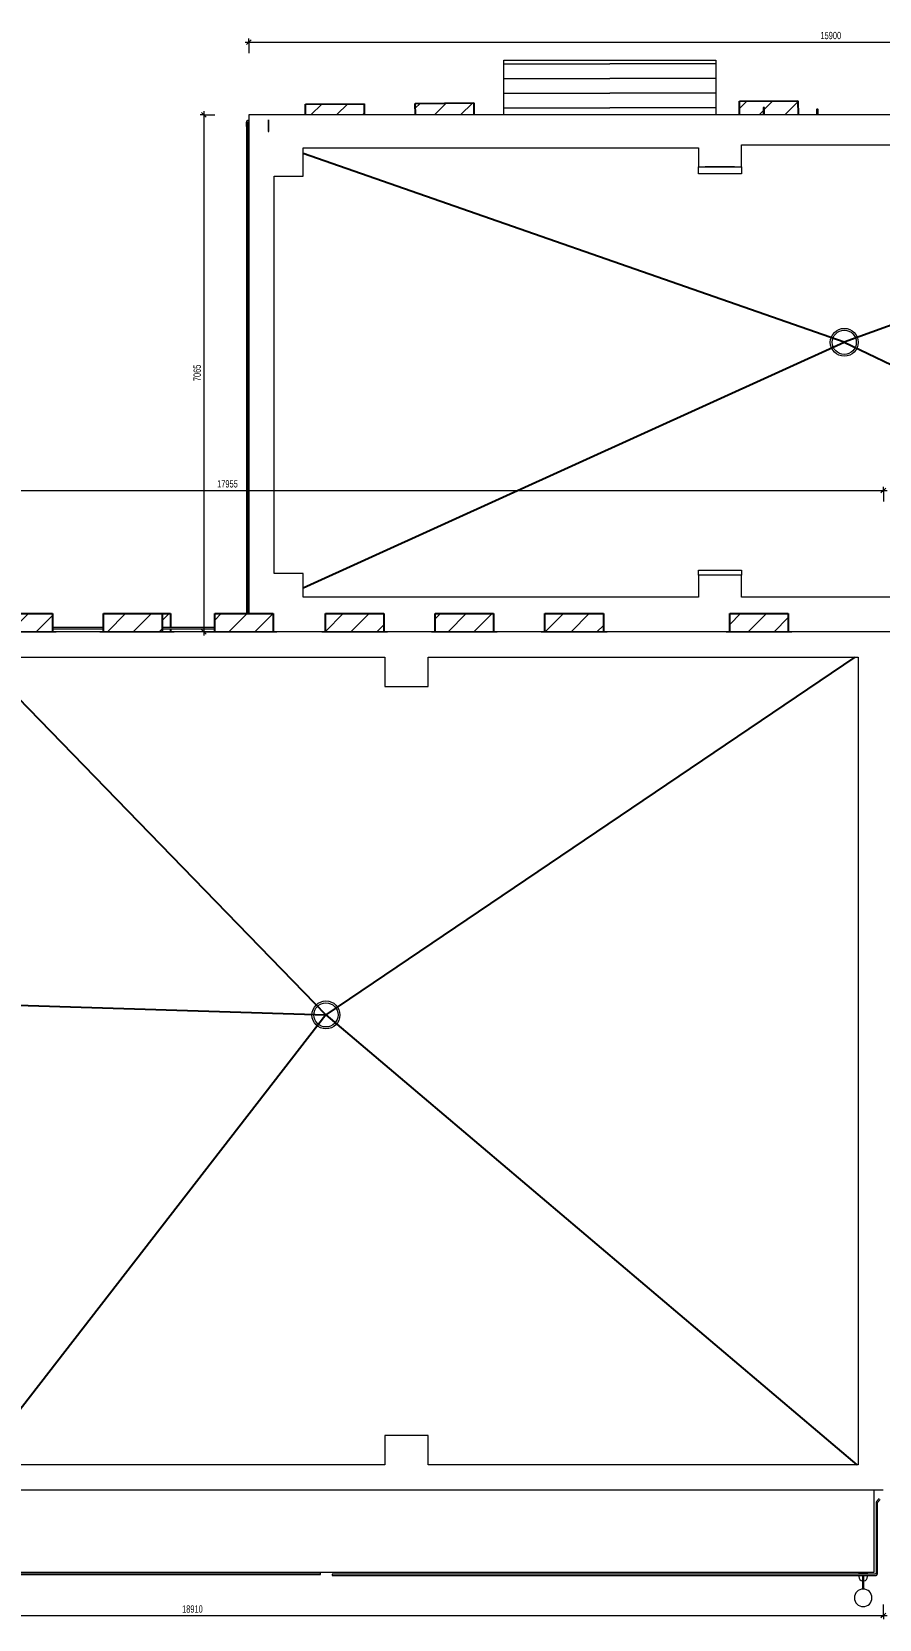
# Model space of a CAD drawing. Header units: millimetres. Extents: x -2346 to 220980, y -45352 to 20466.
# Drawn here: x 29869 to 41458, y -30830 to -9132 of the extents above; entities that cross this region are included whole.
import ezdxf

# ---------------------------------------------------------------- set-up
doc = ezdxf.new("R2010")
doc.units = ezdxf.units.MM
for name, color, linetype, lineweight in [('A-ANNO-DIMS', 211, 'Continuous', 9), ('A-ANNO-DIMS-50', 211, 'Continuous', 9), ('A-FLOR', 192, 'Continuous', 13), ('A-GENM', 13, 'Continuous', 13), ('A-GLAZ', 151, 'Continuous', 13), ('A-ROOF', 132, 'Continuous', 13), ('A-WALL', 113, 'Continuous', 13), ('E-LITE-EQPM', 33, 'Continuous', 13), ('E-POWR-CNDT', 130, 'Continuous', 13), ('E-POWR-DROP', 130, 'Continuous', 13), ('M-EQPM', 50, 'Continuous', 13), ('P-SANR-FIXT', 6, 'Continuous', 13), ('Q-SPCQ', 91, 'Continuous', 13), ('S-COLS', 52, 'Continuous', 13)]:
    doc.layers.add(name, color=color, linetype=linetype, lineweight=lineweight)
doc.styles.add('Arial_2', font='arial.ttf', dxfattribs={"width": 0.7, "height": 100})
doc.dimstyles.new('Vnitřní_-_průhledné', dxfattribs={"dimscale": 304.8, "dimtxt": 102.02594, "dimasz": 0.213255, "dimexe": 0.164042, "dimexo": 0.0625, "dimgap": 0.032808, "dimtad": 1, "dimdec": 0, "dimrnd": 5, "dimzin": 0, "dimdsep": 46, "dimtxsty": 'Arial_2', "dimblk1": 'OBLIQUE', "dimblk2": 'OBLIQUE', "dimsah": 1, "dimcen": 0.09, "dimdle": 0.164042, "dimazin": 0, "dimtfac": 1, "dimtdec": 4, "dimtix": 1, "dimtmove": 0, "dimatfit": 3, "dimfxl": 0.492126, "dimfxlon": 1, "dimtvp": 1, "dimtolj": 1, "dimtzin": 0, "dimarcsym": 2})

# ---------------------------------------------------------------- blocks, each defined once
blk = doc.blocks.new('OKNO_1k_nadsvetlik - OKNO_1k_nadsvetlik_900 x 1500-V8-STŘECHA DEMOLICE A')
at = {"layer": 'A-GLAZ'}
for p, q in [((336, 126), (450, 126)), ((450, 126), (450, 125))]:
    blk.add_line(p, q, dxfattribs=at)
blk = doc.blocks.new('parapet_ext - parapet_ext-V9-STŘECHA DEMOLICE A')
at = {"layer": 'Q-SPCQ'}
h = blk.add_hatch(dxfattribs=at)
h.set_pattern_fill('FP_8', color=41, style=0, pattern_type=2)
h.set_pattern_definition([(45, (-31365.3, 17384.7), (-176.7767, 176.7767), [])])
h.paths.add_polyline_path([(400, 51), (400, 93), (286, 93), (286, 51), (336, 51)])
h.paths.add_polyline_path([(400, 111), (400, 300), (286, 300), (286, 111), (336, 111)])
at = {"layer": 'Q-SPCQ', "color": 31, "lineweight": 25}
for p, q in [((286, 300), (400, 300)), ((400, 300), (400, 111)), ((400, 93), (400, 51))]:
    blk.add_line(p, q, dxfattribs=at)
blk = doc.blocks.new('parapet_ext - parapet_ext-V13-STŘECHA DEMOLICE A')
at = {"layer": 'Q-SPCQ'}
h = blk.add_hatch(dxfattribs=at)
h.set_pattern_fill('FP_11', color=41, style=0, pattern_type=2)
h.set_pattern_definition([(44.612, (-39876.8, 10648.7), (-175.5755, 177.9697), [])])
h.paths.add_polyline_path([(400, 107), (400, 300), (-400, 300), (-400, 112), (-78, 110), (-77, 211), (-60, 211), (-61, 110), (136, 109)])
at = {"layer": 'Q-SPCQ', "color": 31, "lineweight": 25}
for p, q in [((-400, 112), (-400, 300)), ((-400, 300), (400, 300)), ((400, 300), (400, 107))]:
    blk.add_line(p, q, dxfattribs=at)
blk = doc.blocks.new('Conduit Elbow - without Fittings - EMT - Standard-1108667-STŘECHA DEMOLICE A')
at = {"layer": 'E-POWR-CNDT'}
for p, q in [((-20, 10), (-24, 10)), ((-10, 75), (-10, 20)), ((10, 75), (-10, 75)), ((10, 20), (10, 75)), ((-24, -10), (-20, -10))]:
    blk.add_line(p, q, dxfattribs=at)
at = {"layer": 'E-POWR-CNDT', "flags": 128}
for points in [[(-10, 20), (-10, 20), (-10, 19), (-10, 19), (-10, 18), (-10, 18), (-10, 18), (-10, 17), (-11, 17), (-11, 16), (-11, 16), (-11, 16), (-11, 15), (-11, 15), (-12, 15), (-12, 14), (-12, 14), (-12, 14), (-12, 13), (-13, 13), (-13, 13), (-13, 13), (-14, 12), (-14, 12), (-14, 12), (-15, 12), (-15, 11), (-15, 11), (-16, 11), (-16, 11), (-16, 11), (-17, 11), (-17, 10), (-18, 10), (-18, 10), (-18, 10), (-19, 10), (-19, 10), (-19, 10), (-20, 10), (-20, 10)], [(-20, -10), (-19, -10), (-18, -10), (-16, -10), (-15, -10), (-14, -9), (-13, -9), (-12, -9), (-11, -8), (-9, -8), (-8, -8), (-7, -7), (-6, -7), (-5, -6), (-4, -5), (-3, -5), (-2, -4), (-1, -3), (0, -3), (1, -2), (2, -1), (2, 0), (3, 1), (4, 2), (5, 3), (5, 4), (6, 5), (6, 6), (7, 7), (8, 8), (8, 9), (8, 10), (9, 11), (9, 13), (9, 14), (10, 15), (10, 16), (10, 17), (10, 18), (10, 20), (10, 20)]]:
    blk.add_lwpolyline(points, dxfattribs=at)
blk = doc.blocks.new('OKNO_1k_nadsvetlik - OKNO_1k_nadsvetlik_900 x 1500-1969499-STŘECHA DEMOLICE A')
at = {"layer": 'A-GLAZ'}
for p, q in [((-450, -126), (-450, -125)), ((450, -126), (-450, -126)), ((450, -125), (450, -126))]:
    blk.add_line(p, q, dxfattribs=at)
blk = doc.blocks.new('parapet_ext - parapet_ext-V36-STŘECHA DEMOLICE A')
at = {"layer": 'Q-SPCQ'}
h = blk.add_hatch(dxfattribs=at)
h.set_pattern_fill('FP_35', color=41, style=0, pattern_type=2)
h.set_pattern_definition([(225, (29751.15, -17384.7), (176.7767, -176.7767), [])])
h.paths.add_polyline_path([(400, -51), (-400, -51), (-400, -300), (400, -300)])
at = {"layer": 'Q-SPCQ', "color": 31, "lineweight": 25}
for p, q in [((-400, -300), (-400, -51)), ((400, -51), (400, -300)), ((400, -300), (-400, -300))]:
    blk.add_line(p, q, dxfattribs=at)
blk = doc.blocks.new('parapet_ext - parapet_ext-V37-STŘECHA DEMOLICE A')
at = {"layer": 'Q-SPCQ'}
h = blk.add_hatch(dxfattribs=at)
h.set_pattern_fill('FP_36', color=41, style=0, pattern_type=2)
h.set_pattern_definition([(225, (39813.6, -17384.7), (176.7767, -176.7767), [])])
h.paths.add_polyline_path([(400, -51), (-400, -51), (-400, -300), (400, -300)])
at = {"layer": 'Q-SPCQ', "color": 31, "lineweight": 25}
for p, q in [((-400, -300), (-400, -51)), ((400, -51), (400, -300)), ((400, -300), (-400, -300))]:
    blk.add_line(p, q, dxfattribs=at)
blk = doc.blocks.new('parapet_ext - parapet_ext-V38-STŘECHA DEMOLICE A')
at = {"layer": 'Q-SPCQ'}
h = blk.add_hatch(dxfattribs=at)
h.set_pattern_fill('FP_37', color=41, style=0, pattern_type=2)
h.set_pattern_definition([(225, (31251.15, -17384.7), (176.7767, -176.7767), [])])
h.paths.add_polyline_path([(400, -51), (-400, -51), (-400, -300), (400, -300)])
at = {"layer": 'Q-SPCQ', "color": 31, "lineweight": 25}
for p, q in [((-400, -300), (-400, -51)), ((400, -51), (400, -300)), ((400, -300), (-400, -300))]:
    blk.add_line(p, q, dxfattribs=at)
blk = doc.blocks.new('parapet_ext - parapet_ext-V39-STŘECHA DEMOLICE A')
at = {"layer": 'Q-SPCQ'}
h = blk.add_hatch(dxfattribs=at)
h.set_pattern_fill('FP_38', color=41, style=0, pattern_type=2)
h.set_pattern_definition([(225, (32771.15, -17384.7), (176.7767, -176.7767), [])])
h.paths.add_polyline_path([(-230, -51), (-400, -51), (-400, -300), (400, -300), (400, -51), (-15, -51)])
at = {"layer": 'Q-SPCQ', "color": 31, "lineweight": 25}
for p, q in [((-400, -300), (-400, -51)), ((400, -51), (400, -300)), ((400, -300), (-400, -300))]:
    blk.add_line(p, q, dxfattribs=at)
blk = doc.blocks.new('parapet_ext - parapet_ext-V40-STŘECHA DEMOLICE A')
at = {"layer": 'Q-SPCQ'}
h = blk.add_hatch(dxfattribs=at)
h.set_pattern_fill('FP_39', color=41, style=0, pattern_type=2)
h.set_pattern_definition([(225, (34285.2, -17384.7), (176.7767, -176.7767), [])])
h.paths.add_polyline_path([(400, -51), (-400, -51), (-400, -300), (400, -300)])
at = {"layer": 'Q-SPCQ', "color": 31, "lineweight": 25}
for p, q in [((-400, -300), (-400, -51)), ((400, -51), (400, -300)), ((400, -300), (-400, -300))]:
    blk.add_line(p, q, dxfattribs=at)
blk = doc.blocks.new('parapet_ext - parapet_ext-V41-STŘECHA DEMOLICE A')
at = {"layer": 'Q-SPCQ'}
h = blk.add_hatch(dxfattribs=at)
h.set_pattern_fill('FP_40', color=41, style=0, pattern_type=2)
h.set_pattern_definition([(225, (35785.2, -17384.7), (176.7767, -176.7767), [])])
h.paths.add_polyline_path([(400, -51), (-400, -51), (-400, -300), (400, -300)])
at = {"layer": 'Q-SPCQ', "color": 31, "lineweight": 25}
for p, q in [((-400, -300), (-400, -51)), ((400, -51), (400, -300)), ((400, -300), (-400, -300))]:
    blk.add_line(p, q, dxfattribs=at)
blk = doc.blocks.new('parapet_ext - parapet_ext-V42-STŘECHA DEMOLICE A')
at = {"layer": 'Q-SPCQ'}
h = blk.add_hatch(dxfattribs=at)
h.set_pattern_fill('FP_41', color=41, style=0, pattern_type=2)
h.set_pattern_definition([(225, (37285.2, -17384.7), (176.7767, -176.7767), [])])
h.paths.add_polyline_path([(400, -51), (-400, -51), (-400, -300), (400, -300)])
at = {"layer": 'Q-SPCQ', "color": 31, "lineweight": 25}
for p, q in [((-400, -300), (-400, -51)), ((400, -51), (400, -300)), ((400, -300), (-400, -300))]:
    blk.add_line(p, q, dxfattribs=at)
blk = doc.blocks.new('parapet_ext - parapet_ext-V45-STŘECHA DEMOLICE A')
at = {"layer": 'Q-SPCQ'}
h = blk.add_hatch(dxfattribs=at)
h.set_pattern_fill('FP_45', color=41, style=0, pattern_type=2)
h.set_pattern_definition([(44.612, (-35444.36, 10648.7), (-175.5755, 177.9697), [])])
h.paths.add_polyline_path([(276, 138), (400, 137), (400, 300), (-400, 300), (-400, 142)])
at = {"layer": 'Q-SPCQ', "color": 31, "lineweight": 25}
for p, q in [((-400, 142), (-400, 300)), ((-400, 300), (400, 300)), ((400, 300), (400, 137))]:
    blk.add_line(p, q, dxfattribs=at)
blk = doc.blocks.new('parapet_ext - parapet_ext-V46-STŘECHA DEMOLICE A')
at = {"layer": 'Q-SPCQ'}
h = blk.add_hatch(dxfattribs=at)
h.set_pattern_fill('FP_46', color=41, style=0, pattern_type=2)
h.set_pattern_definition([(44.612, (-33944.36, 10648.7), (-175.5755, 177.9697), [])])
h.paths.add_polyline_path([(59, 149), (400, 147), (400, 300), (-400, 300), (-400, 152), (-370, 152)])
at = {"layer": 'Q-SPCQ', "color": 31, "lineweight": 25}
for p, q in [((-400, 152), (-400, 300)), ((-400, 300), (400, 300)), ((400, 300), (400, 147))]:
    blk.add_line(p, q, dxfattribs=at)
blk = doc.blocks.new('FP_81-STŘECHA DEMOLICE A')
at = {"layer": 'M-EQPM', "color": 41}
for p, q in [((64, -200), (0, -200)), ((128, -200), (64, -200)), ((191, -200), (128, -200)), ((254, -200), (191, -200)), ((317, -200), (254, -200)), ((378, -200), (317, -200)), ((440, -200), (378, -200)), ((500, -200), (440, -200)), ((560, -200), (500, -200)), ((619, -200), (560, -200)), ((678, -200), (619, -200)), ((736, -200), (678, -200)), ((793, -200), (736, -200)), ((849, -200), (793, -200)), ((904, -200), (849, -200)), ((959, -200), (904, -200)), ((1013, -200), (959, -200)), ((1065, -200), (1013, -200)), ((1117, -200), (1065, -200)), ((1168, -200), (1117, -200)), ((1218, -200), (1168, -200)), ((1267, -200), (1218, -200)), ((1315, -200), (1267, -200)), ((1362, -200), (1315, -200)), ((1408, -200), (1362, -200)), ((1452, -200), (1408, -200)), ((64, -400), (0, -400)), ((128, -400), (64, -400)), ((191, -400), (128, -400)), ((254, -400), (191, -400)), ((317, -400), (254, -400)), ((378, -400), (317, -400)), ((440, -400), (378, -400)), ((500, -400), (440, -400)), ((560, -400), (500, -400)), ((619, -400), (560, -400)), ((678, -400), (619, -400)), ((736, -400), (678, -400)), ((793, -400), (736, -400)), ((849, -400), (793, -400)), ((904, -400), (849, -400)), ((959, -400), (904, -400)), ((1013, -400), (959, -400)), ((1065, -400), (1013, -400)), ((1117, -400), (1065, -400)), ((1168, -400), (1117, -400)), ((1218, -400), (1168, -400)), ((1267, -400), (1218, -400)), ((1315, -400), (1267, -400)), ((1362, -400), (1315, -400)), ((1408, -400), (1362, -400)), ((1452, -400), (1408, -400)), ((64, -600), (0, -600)), ((128, -600), (64, -600)), ((191, -600), (128, -600)), ((254, -600), (191, -600)), ((317, -600), (254, -600)), ((378, -600), (317, -600)), ((440, -600), (378, -600)), ((500, -600), (440, -600)), ((560, -600), (500, -600)), ((619, -600), (560, -600)), ((678, -600), (619, -600)), ((736, -600), (678, -600)), ((793, -600), (736, -600)), ((849, -600), (793, -600)), ((904, -600), (849, -600)), ((959, -600), (904, -600)), ((1013, -600), (959, -600)), ((1065, -600), (1013, -600)), ((1117, -600), (1065, -600)), ((1168, -600), (1117, -600)), ((1218, -600), (1168, -600)), ((1267, -600), (1218, -600)), ((1315, -600), (1267, -600)), ((1362, -600), (1315, -600)), ((1408, -600), (1362, -600)), ((1452, -600), (1408, -600)), ((64, -800), (0, -800)), ((128, -800), (64, -800)), ((191, -800), (128, -800)), ((254, -800), (191, -800)), ((317, -800), (254, -800)), ((378, -800), (317, -800)), ((440, -800), (378, -800)), ((500, -800), (440, -800)), ((560, -800), (500, -800)), ((619, -800), (560, -800)), ((678, -800), (619, -800)), ((736, -800), (678, -800)), ((793, -800), (736, -800)), ((849, -800), (793, -800)), ((904, -800), (849, -800)), ((959, -800), (904, -800)), ((1013, -800), (959, -800)), ((1065, -800), (1013, -800)), ((1117, -800), (1065, -800)), ((1168, -800), (1117, -800)), ((1218, -800), (1168, -800)), ((1267, -800), (1218, -800)), ((1315, -800), (1267, -800)), ((1362, -800), (1315, -800)), ((1408, -800), (1362, -800)), ((1452, -800), (1408, -800))]:
    blk.add_line(p, q, dxfattribs=at)
blk = doc.blocks.new('FP_82-STŘECHA DEMOLICE A')
at = {"layer": 'M-EQPM', "color": 41}
for p, q in [((-1452, -200), (-1408, -200)), ((-1408, -200), (-1362, -200)), ((-1362, -200), (-1315, -200)), ((-1315, -200), (-1267, -200)), ((-1267, -200), (-1218, -200)), ((-1218, -200), (-1168, -200)), ((-1168, -200), (-1117, -200)), ((-1117, -200), (-1065, -200)), ((-1065, -200), (-1013, -200)), ((-1013, -200), (-959, -200)), ((-959, -200), (-904, -200)), ((-904, -200), (-849, -200)), ((-849, -200), (-793, -200)), ((-793, -200), (-736, -200)), ((-736, -200), (-678, -200)), ((-678, -200), (-619, -200)), ((-619, -200), (-560, -200)), ((-560, -200), (-500, -200)), ((-500, -200), (-440, -200)), ((-440, -200), (-378, -200)), ((-378, -200), (-317, -200)), ((-317, -200), (-254, -200)), ((-254, -200), (-191, -200)), ((-191, -200), (-128, -200)), ((-128, -200), (-64, -200)), ((-64, -200), (0, -200)), ((-1452, -400), (-1408, -400)), ((-1408, -400), (-1362, -400)), ((-1362, -400), (-1315, -400)), ((-1315, -400), (-1267, -400)), ((-1267, -400), (-1218, -400)), ((-1218, -400), (-1168, -400)), ((-1168, -400), (-1117, -400)), ((-1117, -400), (-1065, -400)), ((-1065, -400), (-1013, -400)), ((-1013, -400), (-959, -400)), ((-959, -400), (-904, -400)), ((-904, -400), (-849, -400)), ((-849, -400), (-793, -400)), ((-793, -400), (-736, -400)), ((-736, -400), (-678, -400)), ((-678, -400), (-619, -400)), ((-619, -400), (-560, -400)), ((-560, -400), (-500, -400)), ((-500, -400), (-440, -400)), ((-440, -400), (-378, -400)), ((-378, -400), (-317, -400)), ((-317, -400), (-254, -400)), ((-254, -400), (-191, -400)), ((-191, -400), (-128, -400)), ((-128, -400), (-64, -400)), ((-64, -400), (0, -400)), ((-1452, -600), (-1408, -600)), ((-1408, -600), (-1362, -600)), ((-1362, -600), (-1315, -600)), ((-1315, -600), (-1267, -600)), ((-1267, -600), (-1218, -600)), ((-1218, -600), (-1168, -600)), ((-1168, -600), (-1117, -600)), ((-1117, -600), (-1065, -600)), ((-1065, -600), (-1013, -600)), ((-1013, -600), (-959, -600)), ((-959, -600), (-904, -600)), ((-904, -600), (-849, -600)), ((-849, -600), (-793, -600)), ((-793, -600), (-736, -600)), ((-736, -600), (-678, -600)), ((-678, -600), (-619, -600)), ((-619, -600), (-560, -600)), ((-560, -600), (-500, -600)), ((-500, -600), (-440, -600)), ((-440, -600), (-378, -600)), ((-378, -600), (-317, -600)), ((-317, -600), (-254, -600)), ((-254, -600), (-191, -600)), ((-191, -600), (-128, -600)), ((-128, -600), (-64, -600)), ((-64, -600), (0, -600)), ((-1452, -800), (-1408, -800)), ((-1408, -800), (-1362, -800)), ((-1362, -800), (-1315, -800)), ((-1315, -800), (-1267, -800)), ((-1267, -800), (-1218, -800)), ((-1218, -800), (-1168, -800)), ((-1168, -800), (-1117, -800)), ((-1117, -800), (-1065, -800)), ((-1065, -800), (-1013, -800)), ((-1013, -800), (-959, -800)), ((-959, -800), (-904, -800)), ((-904, -800), (-849, -800)), ((-849, -800), (-793, -800)), ((-793, -800), (-736, -800)), ((-736, -800), (-678, -800)), ((-678, -800), (-619, -800)), ((-619, -800), (-560, -800)), ((-560, -800), (-500, -800)), ((-500, -800), (-440, -800)), ((-440, -800), (-378, -800)), ((-378, -800), (-317, -800)), ((-317, -800), (-254, -800)), ((-254, -800), (-191, -800)), ((-191, -800), (-128, -800)), ((-128, -800), (-64, -800)), ((-64, -800), (0, -800))]:
    blk.add_line(p, q, dxfattribs=at)
blk = doc.blocks.new('DPS_stříška_vstup_hlavní - DPS_stříška_vstup_hlavní - Z01-1557379-STŘECHA DEMOLICE A')
at = {"layer": 'M-EQPM', "color": 41}
for p, q in [((-1451, -850), (-1451, -103)), ((1451, -103), (1451, -850))]:
    blk.add_line(p, q, dxfattribs=at)
for points, knots in [([(0, -850), (-310, -850), (-842, -850), (-1281, -850), (-1451, -850)], [-1.617932, -1.617932, -1.617932, -1.617932, -0.719081, 0, 0, 0, 0]), ([(1451, -850), (1281, -850), (842, -850), (310, -850), (0, -850)], [0, 0, 0, 0, 0.719081, 1.617932, 1.617932, 1.617932, 1.617932])]:
    blk.add_open_spline(points, degree=3, knots=knots, dxfattribs=at)
for name in ['FP_82-STŘECHA DEMOLICE A', 'FP_81-STŘECHA DEMOLICE A']:
    blk.add_blockref(name, (0, 0), dxfattribs=at)
blk = doc.blocks.new('DPS_světlo_54 - DPS_světlo_54-V83-STŘECHA DEMOLICE A')
at = {"layer": 'E-LITE-EQPM', "color": 41}
for p, q in [((-60, 0), (60, 0)), ((60, -20), (60, 0)), ((-60, 0), (-60, -20)), ((60, -20), (-60, -20)), ((-60, -20), (-60, -26)), ((-60, -44), (-60, -60)), ((-10, -20), (-10, -26)), ((-10, -44), (-10, -231)), ((10, -26), (10, -20)), ((10, -231), (10, -44)), ((60, -26), (60, -20)), ((60, -60), (60, -44))]:
    blk.add_line(p, q, dxfattribs=at)
for centre, radius, start, end in [((0, -60), 60, 180, 260.4239), ((0, -60), 60, 279.6593, 0), ((0, -350), 120, 0, 180), ((0, -350), 120, 180, 360)]:
    blk.add_arc(centre, radius, start, end, dxfattribs=at)
blk = doc.blocks.new('Držák na vlajky - Typ 1-1807648-STŘECHA DEMOLICE A')
at = {"layer": 'A-GENM', "color": 41}
for p, q in [((113, 249), (113, 180)), ((137, 180), (137, 249)), ((115, 215), (115, 180)), ((135, 180), (135, 215))]:
    blk.add_line(p, q, dxfattribs=at)
for major_axis, start_param, end_param in [((-12, 0), 4.712389, 7.853982), ((10, 0), 1.570796, 4.712389), ((-12, 0), 1.570796, 4.712389), ((-10, 0), 1.570796, 4.712389)]:
    blk.add_ellipse((125, 249), major_axis=major_axis, ratio=0.866025, start_param=start_param, end_param=end_param, dxfattribs=at)
blk = doc.blocks.new('Drain_Roof_15_Inch_Diameter-Zurn-Z1715 - Load Family Type Catalog-1877394-STŘECHA DEMOLICE A')
at = {"layer": 'P-SANR-FIXT'}
for radius in [191, 165]:
    blk.add_circle((0, 0), radius, dxfattribs=at)
blk = doc.blocks.new('DIMBLOCK9-STŘECHA DEMOLICE A')
at = {"layer": 'A-ANNO-DIMS-50', "lineweight": 18}
for p, q in [((22602, -30780), (22570, -30813)), ((22602, -30780), (22635, -30748)), ((41514, -30780), (41481, -30813)), ((41514, -30780), (41546, -30748))]:
    blk.add_line(p, q, dxfattribs=at)
at = {"layer": 'A-ANNO-DIMS-50'}
for p, q in [((22602, -30780), (22602, -30630)), ((22602, -30780), (41564, -30780)), ((22602, -30780), (22602, -30830)), ((41514, -30780), (41514, -30630)), ((41514, -30780), (41514, -30830))]:
    blk.add_line(p, q, dxfattribs=at)
at = {"layer": 'A-ANNO-DIMS-50', "color": 0, "insert": (31925, -30640), "char_height": 100, "width": 320.2, "attachment_point": 1, "line_spacing_factor": 0.941778, "style": 'Arial_2'}
blk.add_mtext('18910', dxfattribs=at)
blk = doc.blocks.new('_Oblique')
at = {"color": 0, "linetype": 'ByBlock', "lineweight": -2}
blk.add_line((-0.5, -0.5), (0.5, 0.5), dxfattribs=at)
blk = doc.blocks.new('DIMBLOCK15-STŘECHA DEMOLICE A')
at = {"layer": 'A-ANNO-DIMS-50', "lineweight": 18}
for p, q in [((23560, -15401), (23528, -15434)), ((23560, -15401), (23593, -15369)), ((41514, -15401), (41481, -15434)), ((41514, -15401), (41546, -15369))]:
    blk.add_line(p, q, dxfattribs=at)
at = {"layer": 'A-ANNO-DIMS-50'}
for p, q in [((23560, -15401), (23560, -15251)), ((23560, -15401), (41564, -15401)), ((23560, -15401), (23560, -15451)), ((41514, -15401), (41514, -15351)), ((41514, -15401), (41514, -15551))]:
    blk.add_line(p, q, dxfattribs=at)
at = {"layer": 'A-ANNO-DIMS-50', "color": 0, "insert": (32404, -15261), "char_height": 100, "width": 320.2, "attachment_point": 1, "line_spacing_factor": 0.941778, "style": 'Arial_2'}
blk.add_mtext('17955', dxfattribs=at)
blk = doc.blocks.new('DIMBLOCK17-STŘECHA DEMOLICE A')
at = {"layer": 'A-ANNO-DIMS-50'}
for p, q in [((32221, -10269), (32171, -10269)), ((32221, -10219), (32221, -17385)), ((32221, -10269), (32371, -10269)), ((32221, -17335), (32171, -17335)), ((32221, -17335), (32371, -17335))]:
    blk.add_line(p, q, dxfattribs=at)
at = {"layer": 'A-ANNO-DIMS-50', "lineweight": 18}
for p, q in [((32221, -10269), (32189, -10236)), ((32221, -10269), (32254, -10301)), ((32221, -17335), (32189, -17302)), ((32221, -17335), (32254, -17367))]:
    blk.add_line(p, q, dxfattribs=at)
at = {"layer": 'A-ANNO-DIMS-50', "color": 0, "insert": (32081, -13908), "char_height": 100, "width": 256.16, "attachment_point": 1, "rotation": 90, "line_spacing_factor": 0.941778, "style": 'Arial_2'}
blk.add_mtext('7065', dxfattribs=at)
blk = doc.blocks.new('DIMBLOCK18-STŘECHA DEMOLICE A')
at = {"layer": 'A-ANNO-DIMS-50'}
for p, q in [((32787, -9273), (48787, -9273)), ((32837, -9273), (32837, -9223)), ((32837, -9273), (32837, -9423)), ((48737, -9273), (48737, -9223)), ((48737, -9273), (48737, -9423))]:
    blk.add_line(p, q, dxfattribs=at)
at = {"layer": 'A-ANNO-DIMS-50', "lineweight": 18}
for p, q in [((32837, -9273), (32805, -9306)), ((32837, -9273), (32870, -9241)), ((48737, -9273), (48705, -9306)), ((48737, -9273), (48770, -9241))]:
    blk.add_line(p, q, dxfattribs=at)
at = {"layer": 'A-ANNO-DIMS-50', "color": 0, "insert": (40654, -9133), "char_height": 100, "width": 320.2, "attachment_point": 1, "line_spacing_factor": 0.941778, "style": 'Arial_2'}
blk.add_mtext('15900', dxfattribs=at)

msp = doc.modelspace()

# ---------------------------------------------------------------- hatches: boundary and pattern name
at = {"layer": 'E-POWR-DROP'}
msp.add_hatch(color=41, dxfattribs=at).paths.add_polyline_path([(33107.1, -10342.6), (33108.4, -10342.4), (33111.4, -10340.1), (33111.9, -10336.3), (33109.6, -10333.2), (33105.8, -10332.7), (33103.6, -10334), (33102.1, -10337.6), (33103.6, -10341.1), (33105.8, -10342.4)])

# ---------------------------------------------------------------- linework, layer by layer
at = {"layer": 'A-FLOR'}
for p, q in [((41388.6, -30187.5), (41388.6, -29062.5)), ((28703.6, -30187.5), (41388.6, -30187.5))]:
    msp.add_line(p, q, dxfattribs=at)
at = {"layer": 'A-ROOF', "color": 41}
for p, q in [((48737.1, -10268.8), (32837.1, -10268.8)), ((32837.1, -10268.8), (32837.1, -17084.7)), ((33582.1, -11105.2), (33582.1, -10716.8)), ((33582.1, -10716.8), (38984.5, -10716.8)), ((38984.5, -10716.8), (38984.5, -10976.9)), ((39574.5, -10976.9), (39574.5, -10676.9)), ((39574.5, -10676.9), (41985.6, -10676.9)), ((38984.5, -10976.9), (39574.5, -10976.9)), ((33182.1, -16536.1), (33182.1, -11105.2)), ((33182.1, -11105.2), (33582.1, -11105.2)), ((33582.1, -16536.1), (33182.1, -16536.1)), ((33582.1, -16860.8), (33582.1, -16536.1)), ((39574.5, -16560.8), (38984.5, -16560.8)), ((38984.5, -16560.8), (38984.5, -16860.8)), ((39574.5, -16860.8), (39574.5, -16560.8)), ((38984.5, -16860.8), (33582.1, -16860.8)), ((42017.1, -16860.8), (39574.5, -16860.8)), ((48737.1, -17334.7), (23460.3, -17334.7)), ((29343.8, -17679.7), (34698.3, -17679.7)), ((34698.3, -17679.7), (34698.3, -18079.7)), ((35288.3, -18079.7), (35288.3, -17679.7)), ((35288.3, -17679.7), (41168.6, -17679.7)), ((41168.6, -17679.7), (41168.6, -28717.5)), ((34698.3, -18079.7), (35288.3, -18079.7)), ((35288.3, -28317.5), (34698.3, -28317.5)), ((34698.3, -28317.5), (34698.3, -28717.5)), ((35288.3, -28717.5), (35288.3, -28317.5)), ((34698.3, -28717.5), (29343.8, -28717.5)), ((41168.6, -28717.5), (35288.3, -28717.5)), ((22602.5, -29062.5), (41513.6, -29062.5))]:
    msp.add_line(p, q, dxfattribs=at)
at = {"layer": 'A-ROOF', "lineweight": 25}
for p, q in [((40979.4, -13376.6), (33582.1, -10797.4)), ((47992.1, -10806.2), (40979.4, -13376.6)), ((33582.1, -16731.3), (40979.4, -13376.6)), ((40979.4, -13376.6), (47992.1, -16719.8)), ((41123.1, -17679.7), (33892, -22569.8)), ((33892, -22569.8), (29343.8, -17888.3)), ((29048.8, -22417.5), (33892, -22569.8)), ((33892, -22569.8), (29343.8, -28432.3)), ((33892, -22569.8), (41151.4, -28717.5))]:
    msp.add_line(p, q, dxfattribs=at)
at = {"layer": 'A-WALL'}
for p, q in [((38984.5, -11072.1), (38984.5, -10976.9)), ((39079.5, -10977.1), (39479.5, -10977.1)), ((39574.5, -10976.9), (39574.5, -11072.1)), ((39574.5, -11072.1), (38984.5, -11072.1)), ((38984.5, -16560.8), (38984.5, -16490.8)), ((38984.5, -16490.8), (39574.5, -16490.8)), ((39574.5, -16490.8), (39574.5, -16560.8))]:
    msp.add_line(p, q, dxfattribs=at)
at = {"layer": 'E-POWR-CNDT'}
for p, q in [((39868.8, -10167.7), (39868.8, -10268.8)), ((39886.8, -10167.7), (39868.8, -10167.7)), ((39886.8, -10268.8), (39886.8, -10167.7)), ((32803.8, -10427.6), (32803.8, -17084.7)), ((32821.8, -17084.7), (32821.8, -10427.6)), ((30851.1, -17273.8), (30151.1, -17273.8)), ((30151.1, -17291.7), (30851.1, -17291.7)), ((32371.1, -17273.8), (31651.1, -17273.8)), ((31651.1, -17291.7), (32371.1, -17291.7)), ((41413.6, -29241.9), (41413.6, -29296.7)), ((41457.7, -29181), (41421.2, -29221.9)), ((41433.6, -29296.7), (41433.6, -29241.9)), ((41436.1, -29235.2), (41472.7, -29194.3)), ((41414.6, -29296.7), (41414.6, -30147.9)), ((41432.6, -30147.9), (41432.6, -29296.7)), ((41413.6, -30147.9), (41413.6, -30202.8)), ((41433.6, -30202.8), (41433.6, -30147.9)), ((33818.2, -30198.8), (28773.1, -30198.8)), ((28773.1, -30216.7), (33818.2, -30216.7)), ((33818.2, -30216.7), (33818.2, -30198.8)), ((41348.8, -30213.8), (33976.6, -30213.8)), ((33976.6, -30213.8), (33976.6, -30231.7)), ((33976.6, -30231.7), (41348.8, -30231.7)), ((41403.6, -30212.7), (41348.8, -30212.7)), ((41348.8, -30232.8), (41403.6, -30232.8))]:
    msp.add_line(p, q, dxfattribs=at)
at = {"layer": 'E-POWR-CNDT', "color": 41}
for p, q in [((33102.1, -10357.6), (33102.1, -10390.1)), ((33102.1, -10390.1), (33102.1, -10497.1)), ((33112.1, -10390.1), (33112.1, -10357.6)), ((33112.1, -10497.1), (33112.1, -10390.1)), ((33102.1, -10497.1), (33112.1, -10497.1))]:
    msp.add_line(p, q, dxfattribs=at)
at = {"layer": 'E-POWR-CNDT', "color": 41, "flags": 128}
for points in [[(33102.1, -10337.8), (33102.1, -10338), (33102.1, -10338.1), (33102.1, -10338.3), (33102.1, -10338.6), (33102.1, -10338.8), (33102.1, -10339.1), (33102.1, -10339.5), (33102.1, -10339.8), (33102.1, -10340.2), (33102.1, -10340.6), (33102.1, -10341), (33102.1, -10341.5), (33102.1, -10342), (33102.1, -10342.5), (33102.1, -10343.1), (33102.1, -10343.6), (33102.1, -10344.2), (33102.1, -10344.8), (33102.1, -10345.4), (33102.1, -10346.1), (33102.1, -10346.7), (33102.1, -10347.4), (33102.1, -10348.1), (33102.1, -10348.8), (33102.1, -10349.6), (33102.1, -10350.3), (33102.1, -10351.1), (33102.1, -10351.8), (33102.1, -10352.6), (33102.1, -10353.4), (33102.1, -10354.2), (33102.1, -10354.9), (33102.1, -10355.7), (33102.1, -10356.5), (33102.1, -10357.3), (33102.1, -10357.6)], [(33112.1, -10357.6), (33112.1, -10356.8), (33112.1, -10356), (33112.1, -10355.2), (33112.1, -10354.4), (33112.1, -10353.6), (33112.1, -10352.8), (33112.1, -10352), (33112.1, -10351.3), (33112.1, -10350.5), (33112.1, -10349.8), (33112.1, -10349), (33112.1, -10348.3), (33112.1, -10347.6), (33112.1, -10346.9), (33112.1, -10346.3), (33112.1, -10345.6), (33112.1, -10345), (33112.1, -10344.4), (33112.1, -10343.8), (33112.1, -10343.2), (33112.1, -10342.7), (33112.1, -10342.1), (33112.1, -10341.6), (33112.1, -10341.2), (33112.1, -10340.7), (33112.1, -10340.3), (33112.1, -10339.9), (33112.1, -10339.6), (33112.1, -10339.2), (33112.1, -10338.9), (33112.1, -10338.6), (33112.1, -10338.4), (33112.1, -10338.2), (33112.1, -10338)]]:
    msp.add_lwpolyline(points, dxfattribs=at)
at = {"layer": 'E-POWR-CNDT', "flags": 128}
for points in [[(41421.2, -29221.9), (41420.4, -29222.8), (41419.7, -29223.7), (41419, -29224.7), (41418.3, -29225.7), (41417.7, -29226.7), (41417.1, -29227.8), (41416.5, -29228.8), (41416, -29229.9), (41415.6, -29231), (41415.2, -29232.2), (41414.8, -29233.3), (41414.5, -29234.5), (41414.2, -29235.6), (41414, -29236.8), (41413.8, -29238), (41413.7, -29239.2), (41413.6, -29240.4), (41413.6, -29241.6), (41413.6, -29241.9)], [(41433.6, -29241.9), (41433.6, -29241.5), (41433.6, -29241.1), (41433.7, -29240.7), (41433.7, -29240.3), (41433.8, -29239.9), (41433.9, -29239.5), (41434, -29239.1), (41434.1, -29238.7), (41434.2, -29238.4), (41434.4, -29238), (41434.6, -29237.6), (41434.7, -29237.3), (41434.9, -29236.9), (41435.1, -29236.6), (41435.4, -29236.2), (41435.6, -29235.9), (41435.8, -29235.6), (41436.1, -29235.3), (41436.1, -29235.2)], [(41413.6, -30202.8), (41413.6, -30203.2), (41413.5, -30203.6), (41413.5, -30204), (41413.4, -30204.4), (41413.4, -30204.7), (41413.3, -30205.1), (41413.2, -30205.5), (41413.1, -30205.9), (41412.9, -30206.3), (41412.8, -30206.7), (41412.6, -30207), (41412.4, -30207.4), (41412.2, -30207.7), (41412, -30208.1), (41411.8, -30208.4), (41411.6, -30208.7), (41411.3, -30209), (41411.1, -30209.3), (41410.8, -30209.6), (41410.5, -30209.9), (41410.2, -30210.2), (41409.9, -30210.5), (41409.6, -30210.7), (41409.3, -30210.9), (41409, -30211.2), (41408.6, -30211.4), (41408.3, -30211.6), (41407.9, -30211.7), (41407.6, -30211.9), (41407.2, -30212.1), (41406.8, -30212.2), (41406.5, -30212.3), (41406.1, -30212.4), (41405.7, -30212.5), (41405.3, -30212.6), (41404.9, -30212.7), (41404.5, -30212.7), (41404.1, -30212.7), (41403.7, -30212.7), (41403.6, -30212.7)], [(41403.6, -30232.8), (41404.8, -30232.8), (41406, -30232.7), (41407.2, -30232.6), (41408.4, -30232.4), (41409.6, -30232.2), (41410.7, -30231.9), (41411.9, -30231.6), (41413, -30231.3), (41414.2, -30230.9), (41415.3, -30230.4), (41416.4, -30229.9), (41417.5, -30229.4), (41418.5, -30228.8), (41419.5, -30228.2), (41420.5, -30227.5), (41421.5, -30226.8), (41422.5, -30226.1), (41423.4, -30225.3), (41424.3, -30224.5), (41425.1, -30223.7), (41425.9, -30222.8), (41426.7, -30221.9), (41427.5, -30221), (41428.2, -30220), (41428.9, -30219), (41429.5, -30218), (41430.1, -30216.9), (41430.6, -30215.8), (41431.1, -30214.8), (41431.6, -30213.6), (41432, -30212.5), (41432.3, -30211.4), (41432.7, -30210.2), (41432.9, -30209), (41433.2, -30207.9), (41433.4, -30206.7), (41433.5, -30205.5), (41433.6, -30204.3), (41433.6, -30203.1), (41433.6, -30202.8)]]:
    msp.add_lwpolyline(points, dxfattribs=at)
at = {"layer": 'S-COLS'}
msp.add_line((39479.5, -10977.1), (39079.5, -10977.1), dxfattribs=at)

# ---------------------------------------------------------------- block references
at = {"layer": 'A-GENM', "color": 41, "rotation": 0.388156790721235}
msp.add_blockref('Držák na vlajky - Typ 1-1807648-STŘECHA DEMOLICE A', (40488.5, -10449.7), dxfattribs=at)
at = {"layer": 'A-GLAZ', "rotation": 180}
for p in [(29751.1, -17459.7), (31251.1, -17459.7), (32771.1, -17459.7), (34285.2, -17459.7), (35785.2, -17459.7), (37285.2, -17459.7), (39813.6, -17459.7)]:
    msp.add_blockref('OKNO_1k_nadsvetlik - OKNO_1k_nadsvetlik_900 x 1500-1969499-STŘECHA DEMOLICE A', p, dxfattribs=at)
at = {"layer": 'A-GLAZ'}
msp.add_blockref('OKNO_1k_nadsvetlik - OKNO_1k_nadsvetlik_900 x 1500-V8-STŘECHA DEMOLICE A', (31365.3, -17459.7), dxfattribs=at)
at = {"layer": 'E-LITE-EQPM', "color": 41}
msp.add_blockref('DPS_světlo_54 - DPS_světlo_54-V83-STŘECHA DEMOLICE A', (41238.6, -30187.6), dxfattribs=at)
at = {"layer": 'E-POWR-CNDT', "rotation": 180}
msp.add_blockref('Conduit Elbow - without Fittings - EMT - Standard-1108667-STŘECHA DEMOLICE A', (32812.8, -10352.7), dxfattribs=at)
at = {"layer": 'M-EQPM', "color": 41, "rotation": 180}
msp.add_blockref('DPS_stříška_vstup_hlavní - DPS_stříška_vstup_hlavní - Z01-1557379-STŘECHA DEMOLICE A', (37774.1, -10372.1), dxfattribs=at)
at = {"layer": 'P-SANR-FIXT'}
for p in [(40979.4, -13376.6), (33892, -22569.8)]:
    msp.add_blockref('Drain_Roof_15_Inch_Diameter-Zurn-Z1715 - Load Family Type Catalog-1877394-STŘECHA DEMOLICE A', p, dxfattribs=at)
at = {"layer": 'Q-SPCQ', "color": 31, "lineweight": 25}
for name, p, rotation in [('parapet_ext - parapet_ext-V46-STŘECHA DEMOLICE A', (34015.7, -10418.5), 0.388156790721235), ('parapet_ext - parapet_ext-V45-STŘECHA DEMOLICE A', (35515.7, -10408.3), 0.388156790721235), ('parapet_ext - parapet_ext-V13-STŘECHA DEMOLICE A', (39948, -10378.3), 0.388156790721235), ('parapet_ext - parapet_ext-V36-STŘECHA DEMOLICE A', (29751.1, -17384.7), 180), ('parapet_ext - parapet_ext-V38-STŘECHA DEMOLICE A', (31251.1, -17384.7), 180), ('parapet_ext - parapet_ext-V39-STŘECHA DEMOLICE A', (32771.1, -17384.7), 180), ('parapet_ext - parapet_ext-V40-STŘECHA DEMOLICE A', (34285.2, -17384.7), 180), ('parapet_ext - parapet_ext-V41-STŘECHA DEMOLICE A', (35785.2, -17384.7), 180), ('parapet_ext - parapet_ext-V42-STŘECHA DEMOLICE A', (37285.2, -17384.7), 180), ('parapet_ext - parapet_ext-V37-STŘECHA DEMOLICE A', (39813.6, -17384.7), 180)]:
    msp.add_blockref(name, p, dxfattribs=dict(at, rotation=rotation))
msp.add_blockref('parapet_ext - parapet_ext-V9-STŘECHA DEMOLICE A', (31365.3, -17384.7), dxfattribs=at)

# ---------------------------------------------------------------- dimensions: what is measured, and where the dimension line sits
at = {"layer": 'A-ANNO-DIMS'}
for base, p1, p2, override, picture, middle in [((48737.1, -9273.1), (32837.1, -9423.1), (48737.1, -9423.1), {"dimpost": '<>', "dimfxl": 15900}, 'DIMBLOCK18-STŘECHA DEMOLICE A', (40787.1, -9212.1)), ((41513.6, -15401.2), (23560.3, -15251.2), (41513.6, -15551.2), {"dimpost": '<>', "dimfxl": 17955.806148}, 'DIMBLOCK15-STŘECHA DEMOLICE A', (32536.9, -15340.1)), ((41513.6, -30780.1), (22602.5, -30630.1), (41513.6, -30630.1), {"dimpost": '<>', "dimfxl": 18911.10309}, 'DIMBLOCK9-STŘECHA DEMOLICE A', (32058, -30719))]:
    dim = msp.add_linear_dim(base=base, p1=p1, p2=p2, dimstyle='Vnitřní_-_průhledné', override=override, dxfattribs=at)
    dim.commit()
    dim.dimension.update_dxf_attribs({"geometry": picture, "text_midpoint": middle})
dim = msp.add_linear_dim(base=(32221, -17334.7), p1=(32371, -10268.8), p2=(32371, -17334.7), angle=90, dimstyle='Vnitřní_-_průhledné', override={"dimpost": '<>', "dimfxl": 7065.93045}, dxfattribs=at)
dim.commit()
dim.dimension.update_dxf_attribs({"geometry": 'DIMBLOCK17-STŘECHA DEMOLICE A', "text_midpoint": (32160, -13801.7)})

doc.saveas('drawing.dxf')
